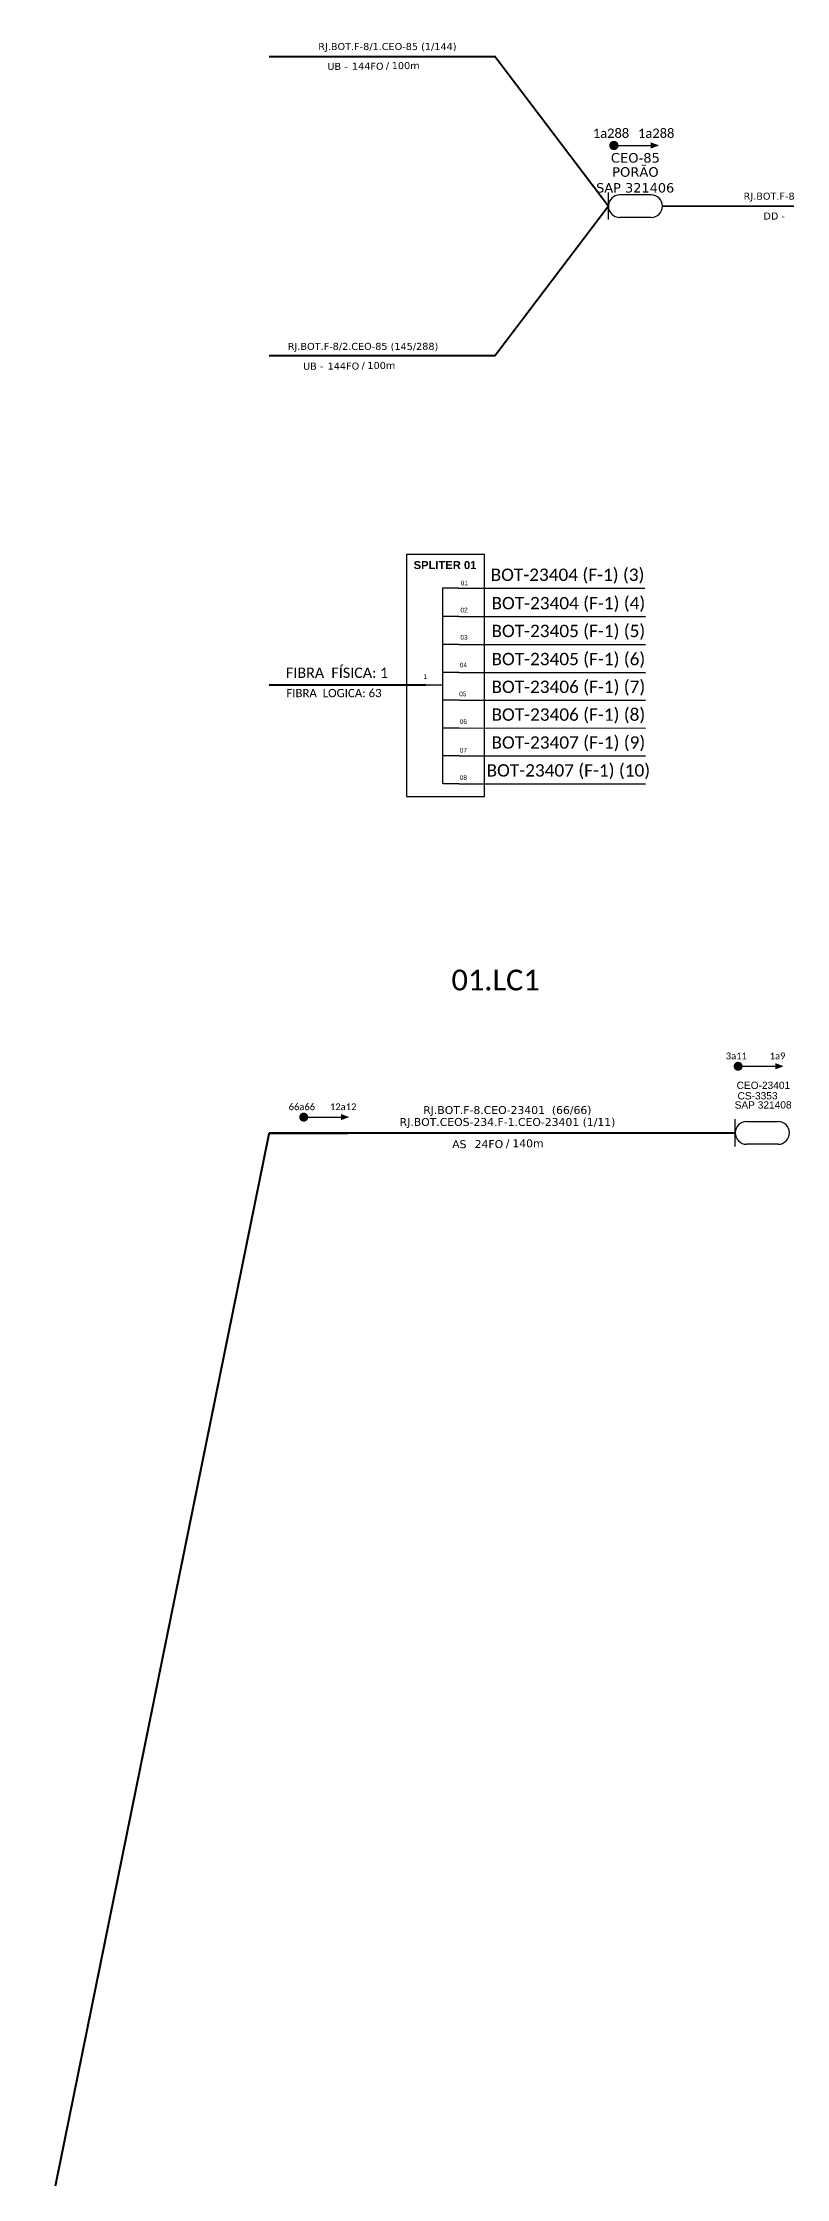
# Model space of a CAD drawing. Extents: x 35688 to 43624, y 3263 to 5132.
# Drawn here: x 43140.7 to 43305.7, y 3589.9 to 4063.6 of the extents above; entities that cross this region are included whole.
import ezdxf
from ezdxf.enums import TextEntityAlignment as Align

# ---------------------------------------------------------------- set-up
doc = ezdxf.new("R2010")
doc.units = ezdxf.units.DM
doc.header["$MEASUREMENT"] = 0
for name, color, linetype, lineweight in [("20.0-LEGENDA DOS CDO'S", 1, 'Continuous', 0), ('20.2-CDO_POSTE', 1, 'Continuous', 5), ('40.1-ETIQUETAS', 1, 'Continuous', 20)]:
    doc.layers.add(name, color=color, linetype=linetype, lineweight=lineweight)
for name, color, linetype in [('20.4-CEOS', 1, 'Continuous'), ('20.5-CABO AÉREO', 1, 'Continuous'), ('CAP a instalar', 1, 'Continuous'), ('SETA', 7, 'Continuous')]:
    doc.layers.add(name, color=color, linetype=linetype)
doc.styles.add('ARIAL', font='arial.ttf')
doc.styles.add('siredit', font='verdana.ttf')
doc.linetypes.add('FENCELINE1', pattern='A,0.25,-0.1,[133,ltypeshp.shx,S=0.1,R=0,X=-0.1,Y=0],-0.1,1', length=1.45)

# ---------------------------------------------------------------- blocks, each defined once
blk = doc.blocks.new('ETIQUETA_RS5F')
at = {"layer": '40.1-ETIQUETAS', "color": 0, "style": 'siredit'}
blk.add_text('/', height=1.5, dxfattribs=at).set_placement((1.55, -1.95), align=Align.MIDDLE_RIGHT)
for tag, p in [('ETIQUETA_R_PRIMARIA', (1.18, 4.1)), ('ETIQUETA_R_SECUNDARIA', (1.18, 2.1)), ('F_ATIVAS/F_MORTAS', (1.11, -4.24))]:
    blk.add_attdef(tag, text='', height=1.5, dxfattribs=at).set_placement(p, align=Align.MIDDLE_CENTER)
for tag, p in [('TIPO_CABO', (-6.62, -2.12)), ('CAP_CABO', (0.37, -2.09))]:
    blk.add_attdef(tag, text='', height=1.5, dxfattribs=at).set_placement(p, align=Align.MIDDLE_RIGHT)
blk.add_attdef('METROS', text='', height=1.5, dxfattribs=at).set_placement((2.11, -1.95), align=Align.MIDDLE_LEFT)
for tag, p in [('FUSÃO_1', (0.82, -8.39)), ('FUSÃO_2', (0.82, -10.6)), ('FUSÃO_3', (0.82, -12.93)), ('FUSÃO_4', (0.82, -15.14)), ('FUSÃO_5', (0.82, -17.16))]:
    blk.add_attdef(tag, text='', height=1.5, dxfattribs=at).set_placement(p, align=Align.CENTER)
blk = doc.blocks.new('CEO')
at = {"layer": '20.4-CEOS'}
for p, q in [((-6.19, -0.53), (-6.19, 5.68)), ((-3.61, 5.15), (3.61, 5.15)), ((3.61, 0), (-3.61, 0))]:
    blk.add_line(p, q, dxfattribs=at)
for centre, start, end in [((-3.61, 2.58), 90, 270), ((3.61, 2.58), 270, 90)]:
    blk.add_arc(centre, 2.58, start, end, dxfattribs=at)
blk = doc.blocks.new('CDOE-TEXTO PADRÃO')
at = {"layer": "20.0-LEGENDA DOS CDO'S", "color": 0, "style": 'ARIAL'}
for tag, p in [('CDO_N', (0.49, 7.39)), ('CORDOALHA', (0.5, 4.33)), ('SAP', (0.51, 1.67)), ('SPLITER_1', (0.59, -0.91)), ('SPLITER_2', (0.6, -3.55)), ('(XX-XX_F)S', (0.54, -8.29)), ('(XX-XX_L)S', (0.55, -10.83)), ('UMS', (0.55, -13.15))]:
    blk.add_attdef(tag, p, '', height=1.7, rotation=0.118, dxfattribs=at)
blk.add_attdef('FIBRAS_UTILIZADAS', text='', height=1.7, rotation=0.118, dxfattribs=at).set_placement((19.77, 7.43), align=Align.CENTER)

msp = doc.modelspace()

# ---------------------------------------------------------------- linework, layer by layer
at = {"color": 7, "linetype": 'Continuous'}
for p, q in [((43229.41, 3942.65), (43229.41, 3899.23)), ((43232.93, 3942.65), (43229.41, 3942.65)), ((43233.11, 3936.37), (43229.59, 3936.37)), ((43233.11, 3930.18), (43229.59, 3930.18)), ((43233.11, 3923.96), (43229.59, 3923.96)), ((43225.76, 3921.23), (43229.4, 3921.23)), ((43233.11, 3917.8), (43229.59, 3917.8)), ((43233.11, 3911.63), (43229.59, 3911.63)), ((43233.11, 3905.44), (43229.59, 3905.44)), ((43233.11, 3899.26), (43229.59, 3899.26))]:
    msp.add_line(p, q, dxfattribs=at)
at = {"color": 10, "linetype": 'Continuous'}
for p, q in [((43232.93, 3942.65), (43274.3, 3942.64)), ((43233.11, 3936.37), (43274.48, 3936.36)), ((43233.11, 3930.19), (43274.48, 3930.18)), ((43233.11, 3923.97), (43274.48, 3923.96)), ((43233.11, 3917.81), (43274.48, 3917.8)), ((43233.11, 3911.64), (43274.48, 3911.63)), ((43233.11, 3905.45), (43274.48, 3905.44)), ((43233.1, 3899.26), (43274.48, 3899.25))]:
    msp.add_line(p, q, dxfattribs=at)
at = {"color": 1, "linetype": 'Continuous', "lineweight": 60}
msp.add_line((43225.76, 3921.23), (43190.98, 3921.12), dxfattribs=at)
at = {"color": 0, "const_width": 1.03}
msp.add_lwpolyline([(43266.96, 4040.85, 1), (43267.99, 4040.85, 1)], format="xyb", close=True, dxfattribs=at)
at = {"color": 7}
msp.add_lwpolyline([(43221.44, 3896.44), (43238.72, 3896.44), (43238.72, 3950.1), (43221.44, 3950.1)], close=True, dxfattribs=at)
at = {"const_width": 1}
for points in [[(43294.52, 3836.6, 1), (43295.52, 3836.6, 1)], [(43198.15, 3825.32, 1), (43199.15, 3825.32, 1)]]:
    msp.add_lwpolyline(points, format="xyb", close=True, dxfattribs=at)
at = {"layer": '20.4-CEOS', "color": 5}
for p, q in [((43275.73, 4029.9), (43268.74, 4029.9)), ((43275.73, 4024.91), (43268.74, 4024.91))]:
    msp.add_line(p, q, dxfattribs=at)
msp.add_lwpolyline([(43266.24, 4024.4), (43266.24, 4030.41)], dxfattribs=at)
for centre, start, end in [((43268.74, 4027.4), 90, 270), ((43275.73, 4027.4), 270, 90)]:
    msp.add_arc(centre, 2.49, start, end, dxfattribs=at)
at = {"layer": '20.5-CABO AÉREO', "color": 5, "ltscale": 50, "const_width": 0.417}
for points in [[(43190.98, 4060.57), (43241.09, 4060.57), (43266.24, 4027.4)], [(43190.98, 3994.23), (43241.09, 3994.23), (43266.24, 4027.4)], [(43278.23, 4027.4), (43338.95, 4027.4)]]:
    msp.add_lwpolyline(points, dxfattribs=at)
at = {"layer": 'CAP a instalar', "linetype": 'FENCELINE1', "ltscale": 7, "const_width": 0.467}
for points in [[(43140.98, 3575.58), (43190.98, 3821.77)], [(43190.98, 3821.77), (43294.36, 3821.82)]]:
    msp.add_lwpolyline(points, dxfattribs=at)
at = {"layer": 'SETA', "color": 0}
msp.add_lwpolyline([(43267.47, 4040.85), (43276.35, 4040.85)], dxfattribs=at)
at = {"layer": 'SETA'}
for points in [[(43295.4, 3836.6), (43304, 3836.6)], [(43199.02, 3825.32), (43207.62, 3825.32)]]:
    msp.add_lwpolyline(points, dxfattribs=at)
at = {"layer": 'SETA', "color": 0}
msp.add_solid([(43275.63, 4041.55), (43277.52, 4040.86), (43275.63, 4040.17)], dxfattribs=at)
at = {"layer": 'SETA'}
for points in [[(43303.31, 3837.28), (43305.14, 3836.61), (43303.31, 3835.94)], [(43206.93, 3826), (43208.76, 3825.33), (43206.93, 3824.66)]]:
    msp.add_solid(points, dxfattribs=at)

# ---------------------------------------------------------------- block references
at = {"color": 2, "xscale": 0.9748520008884765, "yscale": 0.9748520008884765, "zscale": 0.9748520008884765}
msp.add_blockref('CEO', (43300.4, 3819.31), dxfattribs=at)
at = {"layer": '20.2-CDO_POSTE'}
ref = msp.add_blockref('CDOE-TEXTO PADRÃO', (43296.08, 3824.5), dxfattribs=dict(at, xscale=0.947556147652673, yscale=0.947556147652673, zscale=0.947556147652673))
ref.add_attrib('CDO_N', 'CS-3353', (43294.9, 3829.24), dxfattribs={"layer": "20.0-LEGENDA DOS CDO'S", "color": 0, "height": 1.611, "rotation": 0.118, "style": 'ARIAL'})
ref.add_attrib('SAP', 'CEO-23401', (43294.69, 3831.57), dxfattribs={"layer": "20.0-LEGENDA DOS CDO'S", "color": 0, "height": 1.611, "rotation": 0.118, "style": 'ARIAL'})
ref = msp.add_blockref('CDOE-TEXTO PADRÃO', (43294.15, 3822.47), dxfattribs=dict(at, xscale=0.947556147652673, yscale=0.947556147652673, zscale=0.947556147652673))
ref.add_attrib('CDO_N', 'SAP 321408', (43294.25, 3827.21), dxfattribs={"layer": "20.0-LEGENDA DOS CDO'S", "color": 0, "height": 1.611, "rotation": 0.118, "style": 'ARIAL'})
at = {"layer": '40.1-ETIQUETAS', "color": 0}
ref = msp.add_blockref('ETIQUETA_RS5F', (43215.97, 4060.61), dxfattribs=dict(at, xscale=1.042281004153264, yscale=1.042281004153264, zscale=1.042281004153264))
ref.add_attrib('ETIQUETA_R_SECUNDARIA', 'RJ.BOT.F-8/1.CEO-85 (1/144)', dxfattribs={"color": 0, "height": 1.5634, "style": 'siredit'}).set_placement((43217.21, 4062.8), align=Align.MIDDLE_CENTER)
ref.add_attrib('TIPO_CABO', 'UB - ', dxfattribs={"color": 0, "height": 1.563, "style": 'siredit'}).set_placement((43209.08, 4058.4), align=Align.MIDDLE_RIGHT)
ref.add_attrib('CAP_CABO', '144FO', dxfattribs={"color": 0, "height": 1.563, "style": 'siredit'}).set_placement((43216.36, 4058.43), align=Align.MIDDLE_RIGHT)
ref.add_attrib('METROS', '100m', dxfattribs={"color": 0, "height": 1.563, "style": 'siredit'}).set_placement((43218.18, 4058.57), align=Align.MIDDLE_LEFT)
ref = msp.add_blockref('ETIQUETA_RS5F', (43210.58, 3994.1), dxfattribs=dict(at, xscale=1.042281004153264, yscale=1.042281004153264, zscale=1.042281004153264))
ref.add_attrib('ETIQUETA_R_SECUNDARIA', 'RJ.BOT.F-8/2.CEO-85 (145/288)', dxfattribs={"color": 0, "height": 1.5634, "style": 'siredit'}).set_placement((43211.81, 3996.29), align=Align.MIDDLE_CENTER)
ref.add_attrib('TIPO_CABO', 'UB - ', dxfattribs={"color": 0, "height": 1.563, "style": 'siredit'}).set_placement((43203.68, 3991.89), align=Align.MIDDLE_RIGHT)
ref.add_attrib('CAP_CABO', '144FO', dxfattribs={"color": 0, "height": 1.563, "style": 'siredit'}).set_placement((43210.96, 3991.92), align=Align.MIDDLE_RIGHT)
ref.add_attrib('METROS', '100m', dxfattribs={"color": 0, "height": 1.563, "style": 'siredit'}).set_placement((43212.78, 3992.06), align=Align.MIDDLE_LEFT)
at = {"layer": '40.1-ETIQUETAS'}
ref = msp.add_blockref('ETIQUETA_RS5F', (43242.48, 3821.79), dxfattribs=dict(at, xscale=1.16639998499977, yscale=1.16639998499977, zscale=1.16639998499977))
ref.add_attrib('ETIQUETA_R_PRIMARIA', 'RJ.BOT.F-8.CEO-23401  (66/66)', dxfattribs={"color": 0, "height": 1.7496, "style": 'siredit'}).set_placement((43243.82, 3826.9), align=Align.MIDDLE_CENTER)
ref.add_attrib('ETIQUETA_R_SECUNDARIA', 'RJ.BOT.CEOS-234.F-1.CEO-23401 (1/11)', dxfattribs={"color": 0, "height": 1.7496, "style": 'siredit'}).set_placement((43243.86, 3824.25), align=Align.MIDDLE_CENTER)
ref.add_attrib('TIPO_CABO', 'AS', dxfattribs={"color": 0, "height": 1.75, "style": 'siredit'}).set_placement((43234.76, 3819.32), align=Align.MIDDLE_RIGHT)
ref.add_attrib('CAP_CABO', '24FO', dxfattribs={"color": 0, "height": 1.75, "style": 'siredit'}).set_placement((43242.9, 3819.35), align=Align.MIDDLE_RIGHT)
ref.add_attrib('METROS', '140m', dxfattribs={"color": 0, "height": 1.75, "style": 'siredit'}).set_placement((43244.94, 3819.51), align=Align.MIDDLE_LEFT)

# ---------------------------------------------------------------- texts
at = {"color": 5, "insert": (43266.82, 4043.56), "char_height": 2.0637, "width": 26.1667, "attachment_point": 5}
msp.add_mtext('{\\fCalibri|b0|i0|c0|p34;\\C7;1a288}', dxfattribs=at)
at = {"color": 0, "insert": (43276.85, 4043.56), "char_height": 2.0637, "width": 26.1667, "attachment_point": 5}
msp.add_mtext('{\\fCalibri|b0|i0|c0|p34;\\C7;1a288}', dxfattribs=at)
at = {"attachment_point": 5}
for s, insert, char_height, width in [('\\C10;\\fArial|b1|i0|c0|p34;SPLITER 01', (43230, 3947.77), 1.7753, 17.28), ('\\C7;\\fCalibri|b0|i0|c0|p34;BOT-23404 (F-1) (3)', (43257.18, 3945.33), 2.7432, 80.6352), ('\\C7;\\fArial|b0|i0|;\\H1.0273588255048;01 ', (43234.27, 3943.8), 1.7753, 3.5602), ('\\C7;\\fArial|b0|i0|;\\H1.0273588255048;02 ', (43234.22, 3937.8), 1.7753, 3.7582), ('\\C7;\\fCalibri|b0|i0|c0|p34;BOT-23404 (F-1) (4)', (43257.36, 3939.04), 2.7432, 80.6352), ('\\C7;\\fArial|b0|i0|;\\H1.0273588255048;03 ', (43234.22, 3931.75), 1.7753, 3.456), ('\\C7;\\fCalibri|b0|i0|c0|p34;BOT-23405 (F-1) (5)', (43257.36, 3932.87), 2.7432, 80.6352), ('\\C7;\\fCalibri|b0|i0|c0|p34;BOT-23405 (F-1) (6)', (43257.36, 3926.64), 2.7432, 80.6352), ('\\C7;\\fCalibri|b0|i0|c0|p34;FIBRA  FÍSICA: 1', (43206.05, 3923.88), 2.2859, 34.56), ('\\C7;\\fArial|b0|i0|;\\H1.0273588255048;1', (43225.6, 3923.05), 1.7753, 1.7584), ('\\C7;\\fArial|b0|i0|;\\H1.0273588255048;04 ', (43234.07, 3925.6), 1.7753, 3.7582), ('\\C7;\\fCalibri|b0|i0|c0|p34;BOT-23406 (F-1) (7)', (43257.36, 3920.48), 2.7432, 80.6352), ('\\C7;\\fCalibri|b0|i0|c0|p34;FIBRA  LOGICA: 63', (43205.36, 3919.38), 1.8289, 34.56), ('\\C7;\\fArial|b0|i0|;\\H1.0273588255048;05 ', (43233.94, 3919.19), 1.7753, 4.6222), ('\\C7;\\fArial|b0|i0|;\\H1.0273588255048;06 ', (43234.07, 3913.05), 1.7753, 3.7582), ('\\C7;\\fCalibri|b0|i0|c0|p34;BOT-23406 (F-1) (8)', (43257.36, 3914.32), 2.7432, 80.6352), ('\\C7;\\fCalibri|b0|i0|c0|p34;BOT-23407 (F-1) (9)', (43257.36, 3908.13), 2.7432, 80.6352), ('\\C7;\\fArial|b0|i0|;\\H1.0273588255048;07 ', (43234.07, 3906.69), 1.7753, 3.7582), ('\\C7;\\fCalibri|b0|i0|c0|p34;BOT-23407 (F-1) (10)', (43257.36, 3901.94), 2.7432, 80.6352), ('\\C7;\\fArial|b0|i0|;\\H1.0273588255048;08 ', (43234.07, 3900.64), 1.7753, 3.7582), ('{\\fCalibri|b0|i0|c0|p34;\\C7;3a11}', (43294.62, 3838.89), 1.5, 25.3588), ('{\\fCalibri|b0|i0|c0|p34;\\C7;1a9}', (43303.78, 3838.89), 1.5, 25.3588), ('{\\fCalibri|b0|i0|c0|p34;\\C7;66a66}', (43198.24, 3827.61), 1.5, 25.3588), ('{\\fCalibri|b0|i0|c0|p34;\\C7;12a12}', (43207.4, 3827.61), 1.5, 25.3588)]:
    msp.add_mtext(s, dxfattribs=dict(at, insert=insert, char_height=char_height, width=width))
at = {"color": 3, "insert": (43241.22, 3855.71), "char_height": 4.6037, "width": 230.4002, "attachment_point": 5}
msp.add_mtext('\\fCalibri|b0|i0|c0|p34;01.LC1', dxfattribs=at)
at = {"layer": '20.4-CEOS', "color": 7, "style": 'siredit'}
for s, height, p in [('CEO-85', 2.113, (43272.23, 4038.11)), ('PORÃO', 2.113, (43272.23, 4034.98)), ('SAP 321406', 2.085, (43272.19, 4031.46))]:
    msp.add_text(s, height=height, dxfattribs=at).set_placement(p, align=Align.MIDDLE_CENTER)
at = {"layer": '40.1-ETIQUETAS', "color": 0, "style": 'siredit'}
msp.add_text('RJ.BOT.F-8.CEO-86 (1/288)', height=1.5634, dxfattribs=at).set_placement((43310.53, 4029.6), align=Align.MIDDLE_CENTER)
msp.add_text('DD - ', height=1.563, dxfattribs=at).set_placement((43306.09, 4025.2), align=Align.MIDDLE_RIGHT)

doc.saveas('drawing.dxf')
